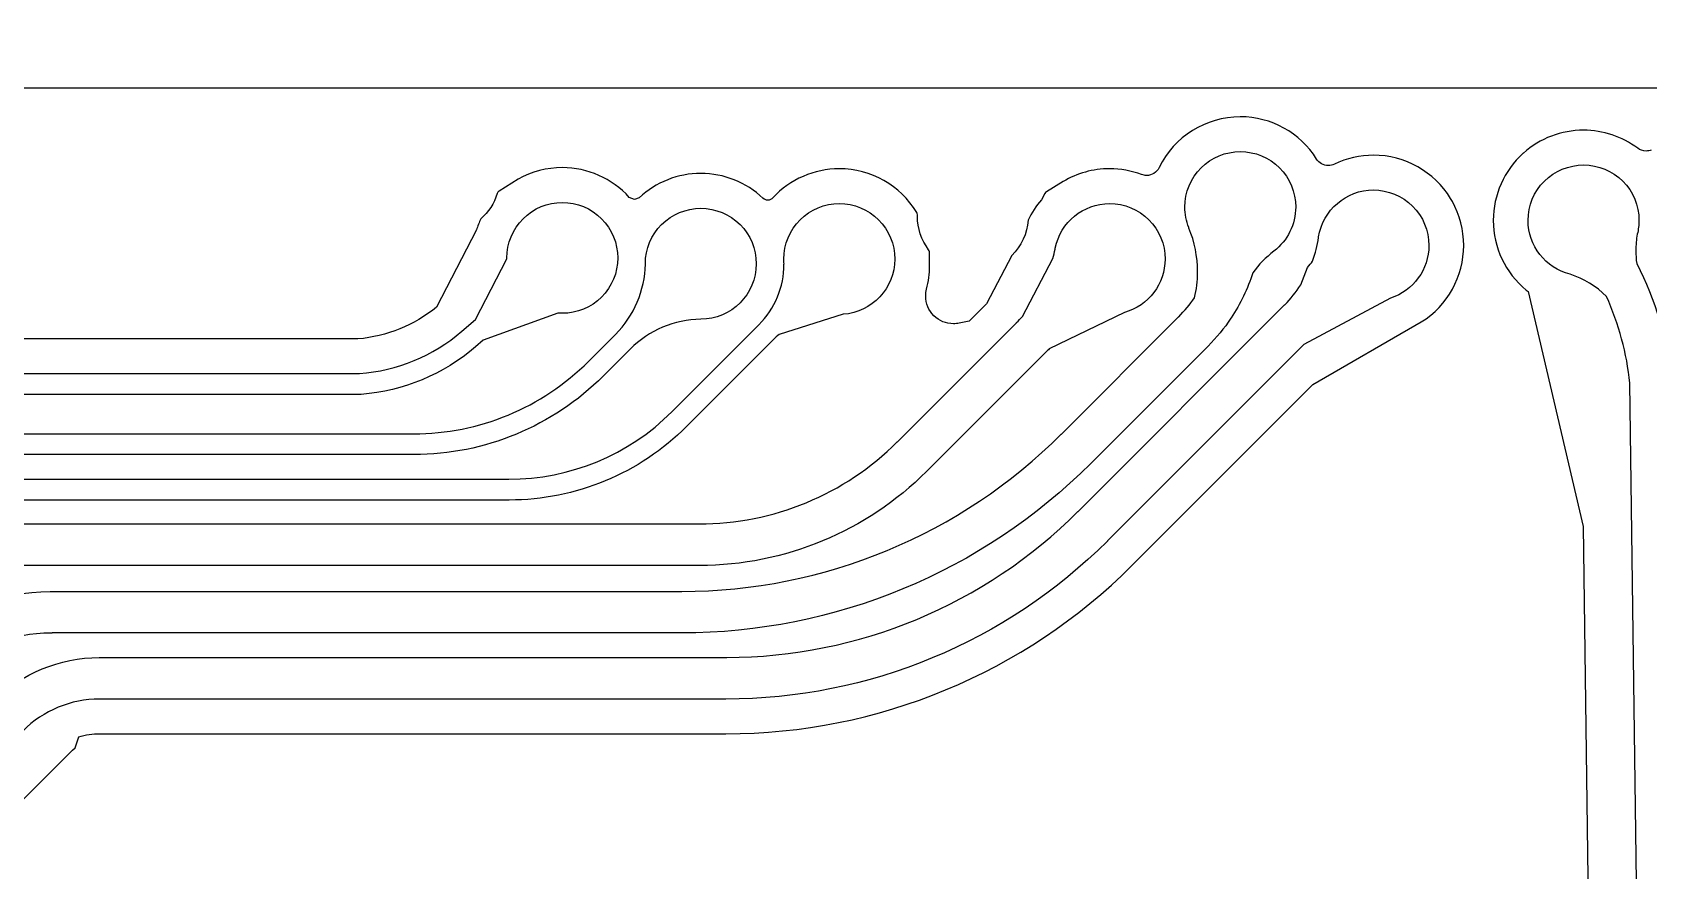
# Model space of a CAD drawing. Extents: x 3811 to 4077, y -444 to -307.
# Drawn here: x 3990.31 to 3996.24, y -376.87 to -373.8 of the extents above; entities that cross this region are included whole.
import ezdxf

# ---------------------------------------------------------------- set-up
doc = ezdxf.new("R2010")
doc.units = 0
doc.layers.add('gbr-dxf', color=7, linetype='Continuous')
doc.layers.add('gbr-outline-dxf', color=2, linetype='Continuous')

msp = doc.modelspace()

# ---------------------------------------------------------------- linework, layer by layer
at = {"layer": 'gbr-dxf', "linetype": 'Continuous'}
for points in [[(3987.524, -377.4848), (3987.524, -374.3002, -0.414221), (3987.8204, -374.0037), (4000.8207, -374.0037, -0.41422), (4001.1171, -374.3002), (4001.1171, -377.481), (4001.0969, -377.5012, 0.16592), (4001.0917, -377.5131), (4001.0917, -379.5243, -0.013289), (4001.0917, -379.5255), (4001.0917, -380.5309)], [(3990.2332, -376.6568), (3990.459, -376.431), (3990.4689, -376.4218), (3990.4821, -376.382, -0.072171), (3990.5588, -376.3708), (3992.8539, -376.3708, 0.198925), (3994.3426, -375.7538), (3995.0056, -375.0911), (3995.4031, -374.8613, 0.258618), (3995.5585, -374.5809, 0.127466), (3995.5168, -374.42), (3995.5103, -374.4091, 0.261972), (3995.2276, -374.2501), (3995.2276, -374.2501, 0.112514), (3995.0843, -374.2829, -0.112024), (3995.0624, -374.2879, -0.25774), (3995.0193, -374.2641, 0.257859), (3994.7394, -374.1094, 0.287253), (3994.4417, -374.2958, -0.287801), (3994.396, -374.3245, -0.090991), (3994.3779, -374.3212, 0.090898), (3994.2606, -374.2997), (3994.2601, -374.2997, 0.135887), (3994.0899, -374.3469), (3994.029, -374.3839, 0.114019), (3994.023, -374.3905, -0.034533), (3994.0228, -374.3907), (3994.0109, -374.4134, 0.067769), (3993.9619, -374.4881, -0.181663), (3993.9024, -374.618), (3993.809, -374.7944), (3993.7455, -374.8579), (3993.7094, -374.8658, -0.053127), (3993.6881, -374.8681, -0.414229), (3993.5864, -374.7665, -0.064568), (3993.5898, -374.7406, 0.064379), (3993.6007, -374.6565), (3993.6007, -374.656, 0.00737), (3993.6005, -374.6466, 0.012254), (3993.601, -374.6306, 0.020059), (3993.5999, -374.6042, 0.103834), (3993.5971, -374.5965, -0.163352), (3993.556, -374.4739, -0.006774), (3993.556, -374.4688, 0.117183), (3993.5535, -374.4599, 0.263062), (3993.27, -374.2997, 0.209797), (3993.0264, -374.4066, -0.211752), (3993.0076, -374.4149, -0.193749), (3992.9901, -374.4079, 0.192153), (3992.7623, -374.3169, 0.190057), (3992.5362, -374.4061), (3992.5189, -374.4129), (3992.5001, -374.4046, 0.211896), (3992.2545, -374.2956), (3992.2545, -374.2956)], [(3996.2459, -374.2311, -0.096943), (3996.2268, -374.2348, -0.163848), (3996.1961, -374.2245, 0.162093), (3995.9977, -374.1584), (3995.9977, -374.1584, 0.184364), (3995.7773, -374.2425, -0.006596), (3995.7757, -374.244, 0.211806), (3995.667, -374.4892)], [(3989.8917, -376.0516, -0.197306), (3990.3777, -375.8491, -0.012435), (3990.3813, -375.849), (3992.6912, -375.849, -0.007579), (3992.6931, -375.849, 0.198586), (3994.0834, -375.2725), (3994.0838, -375.2722), (3994.5135, -374.8424), (3994.5139, -374.8421, 0.043997), (3994.5719, -374.7727, 0.055768), (3994.583, -374.68, -0.010996), (3994.5829, -374.6769, 0.097775), (3994.5514, -374.5174, -0.007223), (3994.5508, -374.5157, -0.095614), (3994.5362, -374.4401, -0.414223), (3994.7394, -374.2369, -0.414223), (3994.9426, -374.4401, -0.234065), (3994.8625, -374.6018, 0.066151), (3994.7853, -374.6809, -0.069076), (3994.7061, -374.8464, -0.007481), (3994.705, -374.848, -0.04941), (3994.6217, -374.9498), (3994.6213, -374.9502), (3994.1915, -375.3799), (3994.1912, -375.3803, -0.198844), (3992.6912, -376.0014, -0.007678), (3992.6892, -376.0014), (3990.3846, -376.0014, -0.011828), (3990.3812, -376.0015, 0.198592), (3989.9993, -376.1594)], [(3992.2545, -374.2956), (3992.2544, -374.2956, 0.128289), (3992.0927, -374.3378), (3992.0232, -374.3814), (3992.0231, -374.3815, 0.155189), (3992.0156, -374.391, -0.137692), (3991.9561, -374.4833, 0.033305), (3991.9398, -374.5242), (3991.7938, -374.8069, -0.151297), (3991.5055, -374.9235), (3990.0787, -374.9235, 0.198902), (3989.0323, -375.3571), (3988.5682, -375.8211, 0.198899), (3988.1641, -376.7965), (3988.1641, -377.273, 0.003655), (3988.1654, -377.4467), (3988.1654, -377.5023), (3988.1468, -377.5209, 0.169072), (3988.1418, -377.5331), (3988.1417, -377.5333)], [(3996.3055, -378.5619, -0.041374), (3996.1996, -377.4655, -0.007759), (3996.1996, -377.4636), (3996.1677, -375.0861, 0.079976), (3996.0816, -374.7678, 0.116512), (3995.9483, -374.6862, -0.344005), (3995.7945, -374.4891, -0.414223), (3995.9977, -374.2859, -0.414223), (3996.2009, -374.4891, -0.062274), (3996.1947, -374.5391, 0.045111), (3996.1892, -374.5998, 0.035373), (3996.1926, -374.6474, -0.094409), (3996.3197, -375.0743, -0.028699)], [(3990.0812, -375.0508), (3991.5116, -375.0508, 0.159173), (3991.8861, -374.8954), (3991.8866, -374.8951), (3991.9365, -374.8521), (3992.0513, -374.6301, -0.005086), (3992.0513, -374.6265, -0.414223), (3992.2545, -374.4233, -0.414223), (3992.4577, -374.6265, -0.414223), (3992.2545, -374.8297, -0.01986), (3992.2385, -374.8291), (3991.9649, -374.9282), (3991.9364, -374.9527), (3991.9362, -374.9529, -0.159343), (3991.5176, -375.1267, -0.028607), (3991.5133, -375.127), (3990.0787, -375.127, -0.016499)], [(3990.1702, -376.2521, -0.197934), (3990.5568, -376.0911, -0.008078), (3990.5589, -376.0911), (3992.854, -376.0911, -0.011609), (3992.8573, -376.0911, 0.198379), (3994.1446, -375.5565), (3994.145, -375.5562), (3994.9022, -374.7989), (3994.9022, -374.7989), (3994.9022, -374.7989), (3994.9028, -374.7983, 0.052894), (3994.9611, -374.7257), (3994.9855, -374.6613, 0.022796), (3995.0046, -374.6381, 0.050871), (3995.0265, -374.5512, -0.006255), (3995.0267, -374.5499, -0.370175), (3995.2276, -374.3776, -0.414223), (3995.4308, -374.5808, -0.324687), (3995.2905, -374.774), (3994.9723, -374.9444), (3994.2528, -375.6639), (3994.2524, -375.6643, -0.198865), (3992.8539, -376.2435, -0.011859), (3992.8505, -376.2435), (3990.5608, -376.2435, -0.007684), (3990.5588, -376.2435, 0.198916), (3990.2779, -376.3599)], [(3990.0334, -375.2715), (3991.708, -375.2715, -0.010871), (3991.7094, -375.2715, 0.198914), (3992.3503, -375.006), (3992.3503, -375.006), (3992.3503, -375.006), (3992.4491, -374.9072), (3992.4493, -374.9069), (3992.4494, -374.9069), (3992.4494, -374.9069, 0.193853), (3992.559, -374.6492), (3992.559, -374.6483), (3992.559, -374.6479, -0.414223), (3992.7622, -374.4447, -0.414223), (3992.9654, -374.6479, -0.414209), (3992.7622, -374.8511, 0.194795), (3992.5032, -374.9608), (3992.503, -374.9611), (3992.4042, -375.0599), (3992.4041, -375.0599), (3992.4041, -375.0599, -0.198548), (3991.7108, -375.3477, -0.011009), (3991.7094, -375.3477), (3990.031, -375.3477, -0.016438)], [(3990.0638, -375.4381), (3992.0571, -375.4381, -0.010871), (3992.0585, -375.438, 0.198911), (3992.6564, -375.1904), (3992.6564, -375.1904), (3992.9752, -374.8715), (3992.9753, -374.8715), (3992.9753, -374.8715, 0.198902), (3993.0671, -374.6497, -0.010258), (3993.0672, -374.6484, 0.00841), (3993.0669, -374.6382, -0.009582), (3993.0669, -374.637, -0.008299), (3993.0668, -374.6306, -0.414223), (3993.27, -374.4274, -0.414223), (3993.4732, -374.6306, -0.394397), (3993.2838, -374.8333), (3993.0491, -374.907, 0.021669), (3993.0292, -374.9253), (3993.0292, -374.9253), (3993.0291, -374.9253), (3993.0291, -374.9254), (3993.0291, -374.9254), (3992.7103, -375.2442), (3992.7102, -375.2443), (3992.7102, -375.2443), (3992.7102, -375.2443, -0.198488), (3992.0599, -375.5142, -0.011021), (3992.0584, -375.5143), (3990.0651, -375.5143, -0.010871)], [(3990.2018, -375.6019), (3992.754, -375.6019, -0.007691), (3992.7559, -375.6019, 0.198799), (3993.4822, -375.3012), (3993.4826, -375.3009), (3993.9187, -374.8648), (3993.9187, -374.8648), (3993.9187, -374.8647), (3993.9196, -374.8638, 0.015135), (3993.9407, -374.8413), (3994.053, -374.6293, 0.017646), (3994.0607, -374.594, -0.01267), (3994.0614, -374.5905, -0.357172), (3994.2607, -374.4274, -0.414223), (3994.4639, -374.6306, -0.336141), (3994.3156, -374.8262), (3994.0392, -374.9602, 0.008153), (3994.0273, -374.9716), (3994.0265, -374.9725), (3994.0265, -374.9725), (3994.0264, -374.9725), (3993.5904, -375.4086), (3993.59, -375.409, -0.19837), (3992.7579, -375.7543, -0.007863), (3992.7559, -375.7543), (3990.1984, -375.7543, -0.011108)], [(3995.667, -374.4892, 0.224387), (3995.7876, -374.7444), (3995.7942, -374.75), (3995.9964, -375.6111), (3996.0136, -376.8983, -0.031401), (3996.0137, -376.9014), (3996.018, -377.2224, -0.024536), (3996.018, -377.2248), (3996.0205, -377.4097, -0.02971), (3996.0206, -377.4127), (3996.0206, -377.4129), (3996.0213, -377.4659, -0.020598), (3996.0214, -377.4679, 0.041374), (3996.1302, -378.5935, -0.014401), (3996.1304, -378.5948), (3996.1998, -378.9796, -0.013612), (3996.1999, -378.9808, 0.04234), (3996.575, -380.3589, -0.034058)]]:
    msp.add_lwpolyline(points, format="xyb", dxfattribs=at)
at = {"layer": 'gbr-outline-dxf', "linetype": 'Continuous', "const_width": 0.000025}
msp.add_lwpolyline([(4007.3211, -395.4902), (4007.3211, -388.1086, 0.211094), (4007.1577, -387.7389), (4001.4844, -382.5726, -0.211095), (4001.3211, -382.2029), (4001.3211, -374.2998, 0.414217), (4000.8211, -373.7998), (3987.8211, -373.7998, 0.414217), (3987.3211, -374.2998), (3987.3211, -382.2029, 0.211094), (3987.4844, -382.5726), (3993.1577, -387.7389, -0.211095), (3993.3211, -388.1086), (3993.3211, -396.8664, 0.414217), (3993.8211, -397.3664), (3998.8211, -397.3664, 0.414217), (3999.3211, -396.8664), (3999.3211, -396.4902, -0.414217), (3999.8211, -395.9902), (4006.8211, -395.9902, 0.414217)], format="xyb", close=True, dxfattribs=at)

doc.saveas('drawing.dxf')
